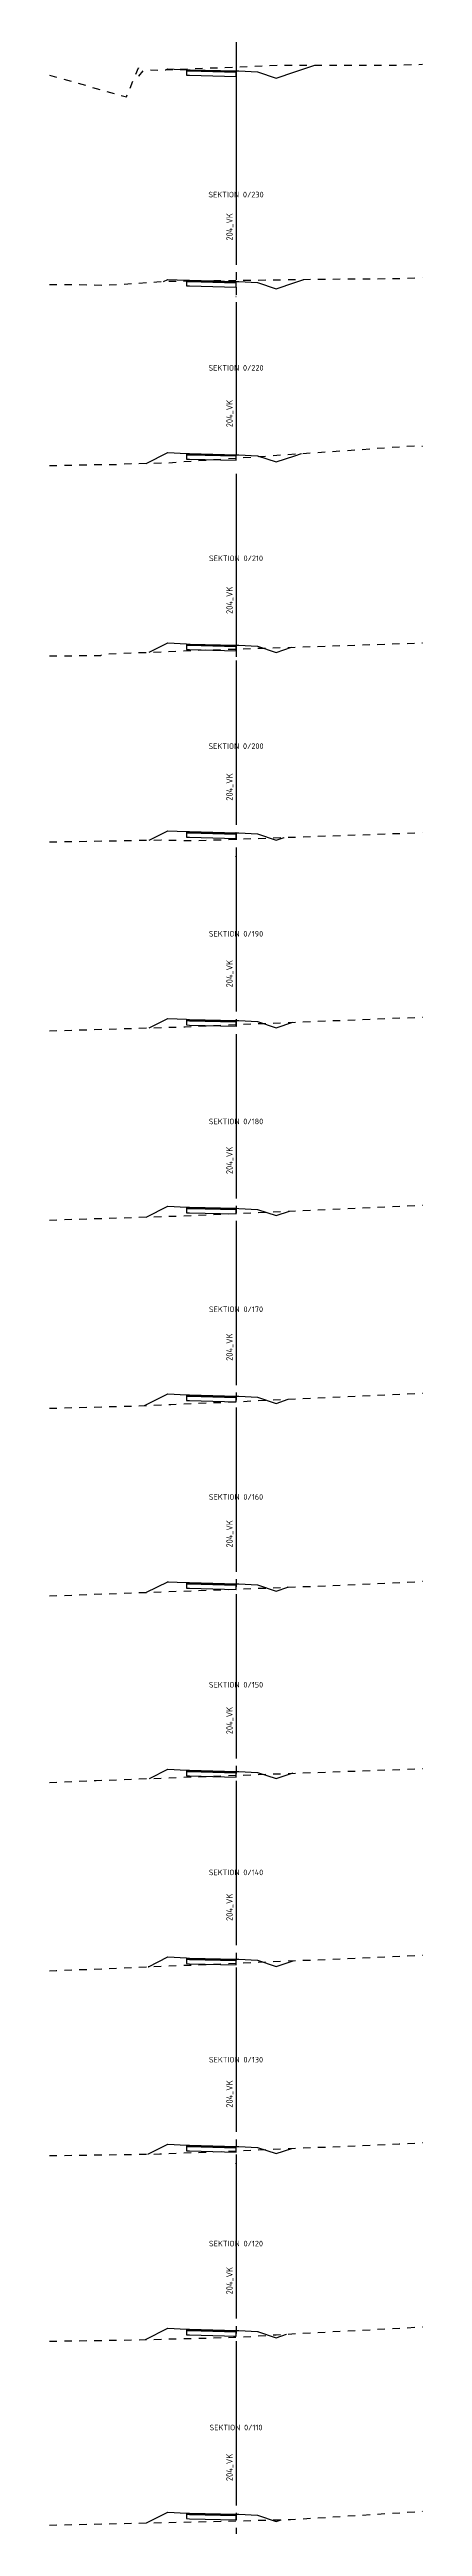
# Model space of a CAD drawing. Header units: metres. Extents: x 117388 to 118308, y 6148643 to 6149172.
# Drawn here: x 117806.2 to 117826.2, y 6148775.8 to 6148908.5 of the extents above; entities that cross this region are included whole.
import ezdxf
from ezdxf.enums import TextEntityAlignment as Align

# ---------------------------------------------------------------- set-up
doc = ezdxf.new("R2010")
doc.units = ezdxf.units.M
doc.header["$LTSCALE"] = 0.4
doc.linetypes.add('CENTRUMLINJE', pattern=[27, 20, -3, 1, -3])
doc.linetypes.add('DASHED_1', pattern=[2, 1, -1])
for name, color, linetype in [('M-37-CL', 1, 'CENTRUMLINJE'), ('M-37-CL_Txt', 1, 'CONTINUOUS'), ('M-37-Mark', 9, 'DASHED_1'), ('M-37-OB_B1', 4, 'CONTINUOUS'), ('M-37-OB_B2', 4, 'CONTINUOUS'), ('M-37-OB_Bi1', 4, 'CONTINUOUS'), ('M-37-OB_Bi2', 4, 'CONTINUOUS'), ('M-37-SektNr', 3, 'CONTINUOUS'), ('M-37-Vag-Overyta', 3, 'CONTINUOUS'), ('M-37-Vag-Slitlager', 4, 'CONTINUOUS'), ('Road_LayerForCsGenerator', 7, 'CONTINUOUS'), ('T19202X', 7, 'CONTINUOUS')]:
    doc.layers.add(name, color=color, linetype=linetype)
doc.layers.add('Non-PlotDot', color=7, linetype='CONTINUOUS', plot=False)
doc.styles.add('P_ISO_30', font='ISO', dxfattribs={"height": 3})

msp = doc.modelspace()

# ---------------------------------------------------------------- linework, layer by layer
at = {"layer": 'M-37-CL'}
for p, q in [((117816.19, 6148923.76), (117816.19, 6148900.76)), ((117816.19, 6148915.76), (117816.19, 6148892.76)), ((117816.19, 6148905.76), (117816.19, 6148882.76)), ((117816.19, 6148894.76), (117816.19, 6148871.76)), ((117816.19, 6148885.76), (117816.19, 6148862.76)), ((117816.19, 6148875.76), (117816.19, 6148852.76)), ((117816.19, 6148865.76), (117816.19, 6148842.76)), ((117816.19, 6148855.76), (117816.19, 6148832.76)), ((117816.19, 6148845.76), (117816.19, 6148822.76)), ((117816.19, 6148835.76), (117816.19, 6148812.76)), ((117816.19, 6148825.76), (117816.19, 6148802.76)), ((117816.19, 6148815.76), (117816.19, 6148792.76)), ((117816.19, 6148805.76), (117816.19, 6148782.76)), ((117816.19, 6148795.76), (117816.19, 6148772.76)), ((117816.19, 6148785.76), (117816.19, 6148762.76))]:
    msp.add_line(p, q, dxfattribs=at)
at = {"layer": 'M-37-Mark', "flags": 128}
for points in [[(117806.19, 6148907.12), (117810.31, 6148905.95), (117810.96, 6148907.51), (117810.98, 6148907.06), (117811.23, 6148907.38), (117811.6, 6148907.4), (117812, 6148907.38), (117812.43, 6148907.4), (117816.19, 6148907.56), (117818.54, 6148907.65), (117824.13, 6148907.65), (117824.78, 6148907.66), (117826.19, 6148907.7)], [(117806.19, 6148895.91), (117807.4, 6148895.91), (117809.22, 6148895.87), (117811.94, 6148896.04), (117812.53, 6148896.08), (117812.77, 6148896.08), (117816.19, 6148896.13), (117822.35, 6148896.21), (117824.58, 6148896.22), (117826.19, 6148896.27)], [(117806.19, 6148886.21), (117808.61, 6148886.26), (117809.09, 6148886.26), (117809.35, 6148886.26), (117809.6, 6148886.26), (117810.1, 6148886.29), (117810.57, 6148886.31), (117812.42, 6148886.35), (117816.19, 6148886.61), (117825.78, 6148887.27), (117826.19, 6148887.25)], [(117806.19, 6148876.01), (117808.93, 6148876.04), (117809.06, 6148876.11), (117814.81, 6148876.34), (117816.19, 6148876.38), (117826.19, 6148876.71)], [(117806.19, 6148866.05), (117812.18, 6148866.16), (117814.01, 6148866.12), (117816.19, 6148866.2), (117826.19, 6148866.55)], [(117806.19, 6148855.93), (117813.47, 6148856.15), (117816.19, 6148856.27), (117817.45, 6148856.32), (117826.19, 6148856.67)], [(117806.19, 6148845.8), (117812.87, 6148846.01), (117816.19, 6148846.15), (117826.19, 6148846.59)], [(117806.19, 6148835.72), (117810.78, 6148835.84), (117812.7, 6148835.92), (117816.19, 6148836.07), (117818.72, 6148836.19), (117826.19, 6148836.52)], [(117806.19, 6148825.67), (117816.19, 6148826.03), (117821.22, 6148826.22), (117826.19, 6148826.45)], [(117806.19, 6148815.68), (117808.7, 6148815.78), (117816.19, 6148816.06), (117826.19, 6148816.42)], [(117806.19, 6148805.59), (117806.55, 6148805.6), (117816.19, 6148806), (117826.19, 6148806.42)], [(117806.19, 6148795.69), (117812.1, 6148795.78), (117816.19, 6148795.95), (117824.94, 6148796.32), (117826.19, 6148796.39)], [(117806.19, 6148785.75), (117810.61, 6148785.82), (117816.05, 6148785.96), (117816.19, 6148785.96), (117818.34, 6148786.1), (117826.19, 6148786.52)], [(117806.19, 6148775.9), (117816.19, 6148776.13), (117819.11, 6148776.2), (117826.19, 6148776.64)]]:
    msp.add_lwpolyline(points, dxfattribs=at)
at = {"layer": 'M-37-OB_B1', "flags": 128}
for points in [[(117812.54, 6148907.46), (117812.54, 6148907.46), (117813.54, 6148907.41), (117813.54, 6148907.34), (117813.69, 6148907.34), (117816.19, 6148907.28), (117816.19, 6148907.32)], [(117812.54, 6148896.18), (117812.54, 6148896.18), (117813.54, 6148896.13), (117813.54, 6148896.06), (117813.69, 6148896.06), (117816.19, 6148896), (117816.19, 6148896.04)], [(117812.54, 6148886.9), (117812.54, 6148886.9), (117813.54, 6148886.85), (117813.54, 6148886.78), (117813.69, 6148886.78), (117816.19, 6148886.72), (117816.19, 6148886.76)], [(117812.54, 6148876.71), (117812.54, 6148876.71), (117813.54, 6148876.66), (117813.54, 6148876.59), (117813.69, 6148876.58), (117816.19, 6148876.52), (117816.19, 6148876.56)], [(117812.54, 6148866.65), (117812.54, 6148866.65), (117813.54, 6148866.6), (117813.54, 6148866.53), (117813.69, 6148866.53), (117816.19, 6148866.46), (117816.19, 6148866.5)], [(117812.54, 6148856.6), (117812.54, 6148856.6), (117813.54, 6148856.55), (117813.54, 6148856.48), (117813.69, 6148856.47), (117816.19, 6148856.41), (117816.19, 6148856.45)], [(117812.54, 6148846.54), (117812.54, 6148846.54), (117813.54, 6148846.49), (117813.54, 6148846.42), (117813.69, 6148846.42), (117816.19, 6148846.36), (117816.19, 6148846.4)], [(117812.54, 6148836.49), (117812.54, 6148836.49), (117813.54, 6148836.44), (117813.54, 6148836.37), (117813.69, 6148836.36), (117816.19, 6148836.3), (117816.19, 6148836.34)], [(117812.54, 6148826.43), (117812.54, 6148826.43), (117813.54, 6148826.38), (117813.54, 6148826.31), (117813.69, 6148826.31), (117816.19, 6148826.25), (117816.19, 6148826.29)], [(117812.54, 6148816.38), (117812.54, 6148816.38), (117813.54, 6148816.33), (117813.54, 6148816.26), (117813.69, 6148816.26), (117816.19, 6148816.19), (117816.19, 6148816.23)], [(117812.54, 6148806.33), (117812.54, 6148806.33), (117813.54, 6148806.28), (117813.54, 6148806.21), (117813.69, 6148806.2), (117816.19, 6148806.14), (117816.19, 6148806.18)], [(117812.54, 6148796.3), (117812.54, 6148796.3), (117813.54, 6148796.25), (117813.54, 6148796.18), (117813.69, 6148796.18), (117816.19, 6148796.11), (117816.19, 6148796.15)], [(117812.54, 6148786.45), (117812.54, 6148786.45), (117813.54, 6148786.4), (117813.54, 6148786.33), (117813.69, 6148786.32), (117816.19, 6148786.26), (117816.19, 6148786.3)], [(117812.54, 6148776.6), (117812.54, 6148776.6), (117813.54, 6148776.55), (117813.54, 6148776.48), (117813.69, 6148776.47), (117816.19, 6148776.41), (117816.19, 6148776.45)]]:
    msp.add_lwpolyline(points, dxfattribs=at)
at = {"layer": 'M-37-OB_B2', "flags": 128}
for points in [[(117812.54, 6148907.46), (117812.54, 6148907.46), (117813.54, 6148907.41), (117813.54, 6148907.11), (117813.69, 6148907.11), (117816.19, 6148907.05), (117816.19, 6148907.28)], [(117812.54, 6148896.18), (117812.54, 6148896.18), (117813.54, 6148896.13), (117813.54, 6148895.83), (117813.69, 6148895.83), (117816.19, 6148895.77), (117816.19, 6148896)], [(117812.54, 6148886.9), (117812.54, 6148886.9), (117813.54, 6148886.85), (117813.54, 6148886.55), (117813.69, 6148886.55), (117816.19, 6148886.49), (117816.19, 6148886.72)], [(117812.54, 6148876.71), (117812.54, 6148876.71), (117813.54, 6148876.66), (117813.54, 6148876.36), (117813.69, 6148876.35), (117816.19, 6148876.29), (117816.19, 6148876.52)], [(117812.54, 6148866.65), (117812.54, 6148866.65), (117813.54, 6148866.6), (117813.54, 6148866.3), (117813.69, 6148866.3), (117816.19, 6148866.23), (117816.19, 6148866.46)], [(117812.54, 6148856.6), (117812.54, 6148856.6), (117813.54, 6148856.55), (117813.54, 6148856.25), (117813.69, 6148856.24), (117816.19, 6148856.18), (117816.19, 6148856.41)], [(117812.54, 6148846.54), (117812.54, 6148846.54), (117813.54, 6148846.49), (117813.54, 6148846.19), (117813.69, 6148846.19), (117816.19, 6148846.13), (117816.19, 6148846.36)], [(117812.54, 6148836.49), (117812.54, 6148836.49), (117813.54, 6148836.44), (117813.54, 6148836.14), (117813.69, 6148836.13), (117816.19, 6148836.07), (117816.19, 6148836.3)], [(117812.54, 6148826.43), (117812.54, 6148826.43), (117813.54, 6148826.38), (117813.54, 6148826.08), (117813.69, 6148826.08), (117816.19, 6148826.02), (117816.19, 6148826.25)], [(117812.54, 6148816.38), (117812.54, 6148816.38), (117813.54, 6148816.33), (117813.54, 6148816.03), (117813.69, 6148816.03), (117816.19, 6148815.96), (117816.19, 6148816.19)], [(117812.54, 6148806.33), (117812.54, 6148806.33), (117813.54, 6148806.28), (117813.54, 6148805.98), (117813.69, 6148805.97), (117816.19, 6148805.91), (117816.19, 6148806.14)], [(117812.54, 6148796.3), (117812.54, 6148796.3), (117813.54, 6148796.25), (117813.54, 6148795.95), (117813.69, 6148795.95), (117816.19, 6148795.88), (117816.19, 6148796.11)], [(117812.54, 6148786.45), (117812.54, 6148786.45), (117813.54, 6148786.4), (117813.54, 6148786.1), (117813.69, 6148786.09), (117816.19, 6148786.03), (117816.19, 6148786.26)], [(117812.54, 6148776.6), (117812.54, 6148776.6), (117813.54, 6148776.55), (117813.54, 6148776.25), (117813.69, 6148776.24), (117816.19, 6148776.18), (117816.19, 6148776.41)]]:
    msp.add_lwpolyline(points, dxfattribs=at)
at = {"layer": 'M-37-OB_Bi1', "flags": 128}
for points in [[(117812.54, 6148907.46), (117812.54, 6148907.46), (117813.54, 6148907.41), (117813.54, 6148907.38), (117813.69, 6148907.38), (117816.19, 6148907.32), (117816.19, 6148907.35)], [(117812.54, 6148896.18), (117812.54, 6148896.18), (117813.54, 6148896.13), (117813.54, 6148896.1), (117813.69, 6148896.1), (117816.19, 6148896.04), (117816.19, 6148896.07)], [(117812.54, 6148886.9), (117812.54, 6148886.9), (117813.54, 6148886.85), (117813.54, 6148886.82), (117813.69, 6148886.82), (117816.19, 6148886.76), (117816.19, 6148886.79)], [(117812.54, 6148876.71), (117812.54, 6148876.71), (117813.54, 6148876.66), (117813.54, 6148876.63), (117813.69, 6148876.62), (117816.19, 6148876.56), (117816.19, 6148876.59)], [(117812.54, 6148866.65), (117812.54, 6148866.65), (117813.54, 6148866.6), (117813.54, 6148866.57), (117813.69, 6148866.57), (117816.19, 6148866.5), (117816.19, 6148866.53)], [(117812.54, 6148856.6), (117812.54, 6148856.6), (117813.54, 6148856.55), (117813.54, 6148856.52), (117813.69, 6148856.51), (117816.19, 6148856.45), (117816.19, 6148856.48)], [(117812.54, 6148846.54), (117812.54, 6148846.54), (117813.54, 6148846.49), (117813.54, 6148846.46), (117813.69, 6148846.46), (117816.19, 6148846.4), (117816.19, 6148846.43)], [(117812.54, 6148836.49), (117812.54, 6148836.49), (117813.54, 6148836.44), (117813.54, 6148836.41), (117813.69, 6148836.4), (117816.19, 6148836.34), (117816.19, 6148836.37)], [(117812.54, 6148826.43), (117812.54, 6148826.43), (117813.54, 6148826.38), (117813.54, 6148826.35), (117813.69, 6148826.35), (117816.19, 6148826.29), (117816.19, 6148826.32)], [(117812.54, 6148816.38), (117812.54, 6148816.38), (117813.54, 6148816.33), (117813.54, 6148816.3), (117813.69, 6148816.3), (117816.19, 6148816.23), (117816.19, 6148816.26)], [(117812.54, 6148806.33), (117812.54, 6148806.33), (117813.54, 6148806.28), (117813.54, 6148806.25), (117813.69, 6148806.24), (117816.19, 6148806.18), (117816.19, 6148806.21)], [(117812.54, 6148796.3), (117812.54, 6148796.3), (117813.54, 6148796.25), (117813.54, 6148796.22), (117813.69, 6148796.22), (117816.19, 6148796.15), (117816.19, 6148796.18)], [(117812.54, 6148786.45), (117812.54, 6148786.45), (117813.54, 6148786.4), (117813.54, 6148786.37), (117813.69, 6148786.36), (117816.19, 6148786.3), (117816.19, 6148786.33)], [(117812.54, 6148776.6), (117812.54, 6148776.6), (117813.54, 6148776.55), (117813.54, 6148776.52), (117813.69, 6148776.51), (117816.19, 6148776.45), (117816.19, 6148776.48)]]:
    msp.add_lwpolyline(points, dxfattribs=at)
at = {"layer": 'M-37-OB_Bi2', "flags": 128}
for points in [[(117812.54, 6148907.46), (117812.54, 6148907.46), (117813.54, 6148907.41), (117813.54, 6148907.38), (117813.69, 6148907.38), (117816.19, 6148907.32), (117816.19, 6148907.35)], [(117812.54, 6148896.18), (117812.54, 6148896.18), (117813.54, 6148896.13), (117813.54, 6148896.1), (117813.69, 6148896.1), (117816.19, 6148896.04), (117816.19, 6148896.07)], [(117812.54, 6148886.9), (117812.54, 6148886.9), (117813.54, 6148886.85), (117813.54, 6148886.82), (117813.69, 6148886.82), (117816.19, 6148886.76), (117816.19, 6148886.79)], [(117812.54, 6148876.71), (117812.54, 6148876.71), (117813.54, 6148876.66), (117813.54, 6148876.63), (117813.69, 6148876.62), (117816.19, 6148876.56), (117816.19, 6148876.59)], [(117812.54, 6148866.65), (117812.54, 6148866.65), (117813.54, 6148866.6), (117813.54, 6148866.57), (117813.69, 6148866.57), (117816.19, 6148866.5), (117816.19, 6148866.53)], [(117812.54, 6148856.6), (117812.54, 6148856.6), (117813.54, 6148856.55), (117813.54, 6148856.52), (117813.69, 6148856.51), (117816.19, 6148856.45), (117816.19, 6148856.48)], [(117812.54, 6148846.54), (117812.54, 6148846.54), (117813.54, 6148846.49), (117813.54, 6148846.46), (117813.69, 6148846.46), (117816.19, 6148846.4), (117816.19, 6148846.43)], [(117812.54, 6148836.49), (117812.54, 6148836.49), (117813.54, 6148836.44), (117813.54, 6148836.41), (117813.69, 6148836.4), (117816.19, 6148836.34), (117816.19, 6148836.37)], [(117812.54, 6148826.43), (117812.54, 6148826.43), (117813.54, 6148826.38), (117813.54, 6148826.35), (117813.69, 6148826.35), (117816.19, 6148826.29), (117816.19, 6148826.32)], [(117812.54, 6148816.38), (117812.54, 6148816.38), (117813.54, 6148816.33), (117813.54, 6148816.3), (117813.69, 6148816.3), (117816.19, 6148816.23), (117816.19, 6148816.26)], [(117812.54, 6148806.33), (117812.54, 6148806.33), (117813.54, 6148806.28), (117813.54, 6148806.25), (117813.69, 6148806.24), (117816.19, 6148806.18), (117816.19, 6148806.21)], [(117812.54, 6148796.3), (117812.54, 6148796.3), (117813.54, 6148796.25), (117813.54, 6148796.22), (117813.69, 6148796.22), (117816.19, 6148796.15), (117816.19, 6148796.18)], [(117812.54, 6148786.45), (117812.54, 6148786.45), (117813.54, 6148786.4), (117813.54, 6148786.37), (117813.69, 6148786.36), (117816.19, 6148786.3), (117816.19, 6148786.33)], [(117812.54, 6148776.6), (117812.54, 6148776.6), (117813.54, 6148776.55), (117813.54, 6148776.52), (117813.69, 6148776.51), (117816.19, 6148776.45), (117816.19, 6148776.48)]]:
    msp.add_lwpolyline(points, dxfattribs=at)
at = {"layer": 'M-37-Vag-Overyta', "flags": 128}
for points in [[(117812.42, 6148907.4), (117812.54, 6148907.46), (117813.54, 6148907.41), (117813.69, 6148907.41), (117816.19, 6148907.35), (117816.34, 6148907.34), (117817.34, 6148907.29), (117818.34, 6148906.96), (117819.34, 6148907.29), (117820.42, 6148907.65)], [(117812.31, 6148896.07), (117812.54, 6148896.18), (117813.54, 6148896.13), (117813.69, 6148896.13), (117816.19, 6148896.07), (117816.34, 6148896.06), (117817.34, 6148896.01), (117818.34, 6148895.68), (117819.34, 6148896.01), (117819.83, 6148896.18)], [(117811.38, 6148886.32), (117812.54, 6148886.9), (117813.54, 6148886.85), (117813.69, 6148886.85), (117816.19, 6148886.79), (117816.34, 6148886.78), (117817.34, 6148886.73), (117818.34, 6148886.4), (117819.34, 6148886.73), (117819.7, 6148886.85)], [(117811.54, 6148876.21), (117812.54, 6148876.71), (117813.54, 6148876.66), (117813.69, 6148876.65), (117816.19, 6148876.59), (117816.34, 6148876.59), (117817.34, 6148876.54), (117818.34, 6148876.2), (117819.17, 6148876.48)], [(117811.53, 6148866.14), (117812.54, 6148866.65), (117813.54, 6148866.6), (117813.69, 6148866.6), (117816.19, 6148866.53), (117816.34, 6148866.53), (117817.34, 6148866.48), (117818.34, 6148866.15), (117818.77, 6148866.29)], [(117811.53, 6148856.09), (117812.54, 6148856.6), (117813.54, 6148856.55), (117813.69, 6148856.54), (117816.19, 6148856.48), (117816.34, 6148856.48), (117817.34, 6148856.43), (117818.34, 6148856.09), (117819.24, 6148856.39)], [(117811.37, 6148845.96), (117812.54, 6148846.54), (117813.54, 6148846.49), (117813.69, 6148846.49), (117816.19, 6148846.43), (117816.34, 6148846.42), (117817.34, 6148846.37), (117818.34, 6148846.04), (117819.06, 6148846.28)], [(117811.29, 6148835.86), (117812.54, 6148836.49), (117813.54, 6148836.44), (117813.69, 6148836.43), (117816.19, 6148836.37), (117816.34, 6148836.37), (117817.34, 6148836.32), (117818.34, 6148835.98), (117818.99, 6148836.2)], [(117811.39, 6148825.86), (117812.54, 6148826.43), (117813.54, 6148826.38), (117813.69, 6148826.38), (117816.19, 6148826.32), (117816.34, 6148826.31), (117817.34, 6148826.26), (117818.34, 6148825.93), (117818.96, 6148826.14)], [(117811.55, 6148815.89), (117812.54, 6148816.38), (117813.54, 6148816.33), (117813.69, 6148816.33), (117816.19, 6148816.26), (117816.34, 6148816.26), (117817.34, 6148816.21), (117818.34, 6148815.88), (117819.21, 6148816.17)], [(117811.49, 6148805.8), (117812.54, 6148806.33), (117813.54, 6148806.28), (117813.69, 6148806.27), (117816.19, 6148806.21), (117816.34, 6148806.21), (117817.34, 6148806.16), (117818.34, 6148805.82), (117819.25, 6148806.13)], [(117811.47, 6148795.77), (117812.54, 6148796.3), (117813.54, 6148796.25), (117813.69, 6148796.25), (117816.19, 6148796.18), (117816.34, 6148796.18), (117817.34, 6148796.13), (117818.34, 6148795.8), (117819.18, 6148796.08)], [(117811.33, 6148785.84), (117812.54, 6148786.45), (117813.54, 6148786.4), (117813.69, 6148786.39), (117816.19, 6148786.33), (117816.34, 6148786.33), (117817.34, 6148786.28), (117818.34, 6148785.94), (117818.9, 6148786.13)], [(117811.39, 6148776.02), (117812.54, 6148776.6), (117813.54, 6148776.55), (117813.69, 6148776.54), (117816.19, 6148776.48), (117816.34, 6148776.48), (117817.34, 6148776.43), (117818.34, 6148776.09), (117818.61, 6148776.19)]]:
    msp.add_lwpolyline(points, dxfattribs=at)
at = {"layer": 'M-37-Vag-Slitlager', "flags": 128}
for points in [[(117812.54, 6148907.46), (117812.54, 6148907.46), (117813.54, 6148907.41), (117813.54, 6148907.38), (117813.69, 6148907.38), (117816.19, 6148907.32), (117816.19, 6148907.35)], [(117812.54, 6148896.18), (117812.54, 6148896.18), (117813.54, 6148896.13), (117813.54, 6148896.1), (117813.69, 6148896.1), (117816.19, 6148896.04), (117816.19, 6148896.07)], [(117812.54, 6148886.9), (117812.54, 6148886.9), (117813.54, 6148886.85), (117813.54, 6148886.82), (117813.69, 6148886.82), (117816.19, 6148886.76), (117816.19, 6148886.79)], [(117812.54, 6148876.71), (117812.54, 6148876.71), (117813.54, 6148876.66), (117813.54, 6148876.63), (117813.69, 6148876.62), (117816.19, 6148876.56), (117816.19, 6148876.59)], [(117812.54, 6148866.65), (117812.54, 6148866.65), (117813.54, 6148866.6), (117813.54, 6148866.57), (117813.69, 6148866.57), (117816.19, 6148866.5), (117816.19, 6148866.53)], [(117812.54, 6148856.6), (117812.54, 6148856.6), (117813.54, 6148856.55), (117813.54, 6148856.52), (117813.69, 6148856.51), (117816.19, 6148856.45), (117816.19, 6148856.48)], [(117812.54, 6148846.54), (117812.54, 6148846.54), (117813.54, 6148846.49), (117813.54, 6148846.46), (117813.69, 6148846.46), (117816.19, 6148846.4), (117816.19, 6148846.43)], [(117812.54, 6148836.49), (117812.54, 6148836.49), (117813.54, 6148836.44), (117813.54, 6148836.41), (117813.69, 6148836.4), (117816.19, 6148836.34), (117816.19, 6148836.37)], [(117812.54, 6148826.43), (117812.54, 6148826.43), (117813.54, 6148826.38), (117813.54, 6148826.35), (117813.69, 6148826.35), (117816.19, 6148826.29), (117816.19, 6148826.32)], [(117812.54, 6148816.38), (117812.54, 6148816.38), (117813.54, 6148816.33), (117813.54, 6148816.3), (117813.69, 6148816.3), (117816.19, 6148816.23), (117816.19, 6148816.26)], [(117812.54, 6148806.33), (117812.54, 6148806.33), (117813.54, 6148806.28), (117813.54, 6148806.25), (117813.69, 6148806.24), (117816.19, 6148806.18), (117816.19, 6148806.21)], [(117812.54, 6148796.3), (117812.54, 6148796.3), (117813.54, 6148796.25), (117813.54, 6148796.22), (117813.69, 6148796.22), (117816.19, 6148796.15), (117816.19, 6148796.18)], [(117812.54, 6148786.45), (117812.54, 6148786.45), (117813.54, 6148786.4), (117813.54, 6148786.37), (117813.69, 6148786.36), (117816.19, 6148786.3), (117816.19, 6148786.33)], [(117812.54, 6148776.6), (117812.54, 6148776.6), (117813.54, 6148776.55), (117813.54, 6148776.52), (117813.69, 6148776.51), (117816.19, 6148776.45), (117816.19, 6148776.48)]]:
    msp.add_lwpolyline(points, dxfattribs=at)
at = {"layer": 'Non-PlotDot'}
for centre in [(117820.42, 6148907.65), (117812.42, 6148907.4), (117812.54, 6148907.46), (117813.54, 6148907.41), (117813.69, 6148907.41), (117816.19, 6148907.35), (117816.34, 6148907.34), (117817.34, 6148907.29), (117818.34, 6148906.96), (117819.34, 6148907.29), (117812.31, 6148896.07), (117812.54, 6148896.18), (117813.54, 6148896.13), (117813.69, 6148896.13), (117816.19, 6148896.07), (117816.34, 6148896.06), (117817.34, 6148896.01), (117818.34, 6148895.68), (117819.34, 6148896.01), (117819.83, 6148896.18), (117812.54, 6148886.9), (117813.54, 6148886.85), (117813.69, 6148886.85), (117816.19, 6148886.79), (117816.34, 6148886.78), (117817.34, 6148886.73), (117818.34, 6148886.4), (117819.34, 6148886.73), (117819.7, 6148886.85), (117811.38, 6148886.32), (117811.54, 6148876.21), (117812.54, 6148876.71), (117813.54, 6148876.66), (117813.69, 6148876.65), (117816.19, 6148876.59), (117816.34, 6148876.59), (117817.34, 6148876.54), (117818.34, 6148876.2), (117819.17, 6148876.48), (117812.54, 6148866.65), (117813.54, 6148866.6), (117813.69, 6148866.6), (117816.19, 6148866.53), (117816.34, 6148866.53), (117817.34, 6148866.48), (117811.53, 6148866.14), (117818.34, 6148866.15), (117818.77, 6148866.29), (117811.53, 6148856.09), (117812.54, 6148856.6), (117813.54, 6148856.55), (117813.69, 6148856.54), (117816.19, 6148856.48), (117816.34, 6148856.48), (117817.34, 6148856.43), (117818.34, 6148856.09), (117819.24, 6148856.39), (117812.54, 6148846.54), (117811.37, 6148845.96), (117813.54, 6148846.49), (117813.69, 6148846.49), (117816.19, 6148846.43), (117816.34, 6148846.42), (117817.34, 6148846.37), (117818.34, 6148846.04), (117819.06, 6148846.28), (117812.54, 6148836.49), (117813.54, 6148836.44), (117813.69, 6148836.43), (117816.19, 6148836.37), (117816.34, 6148836.37), (117817.34, 6148836.32), (117818.34, 6148835.98), (117818.99, 6148836.2), (117811.29, 6148835.86), (117811.39, 6148825.86), (117812.54, 6148826.43), (117813.54, 6148826.38), (117813.69, 6148826.38), (117816.19, 6148826.32), (117816.34, 6148826.31), (117817.34, 6148826.26), (117818.34, 6148825.93), (117818.96, 6148826.14), (117812.54, 6148816.38), (117813.54, 6148816.33), (117813.69, 6148816.33), (117816.19, 6148816.26), (117816.34, 6148816.26), (117817.34, 6148816.21), (117819.21, 6148816.17), (117811.55, 6148815.89), (117818.34, 6148815.88), (117811.49, 6148805.8), (117812.54, 6148806.33), (117813.54, 6148806.28), (117813.69, 6148806.27), (117816.19, 6148806.21), (117816.34, 6148806.21), (117817.34, 6148806.16), (117818.34, 6148805.82), (117819.25, 6148806.13), (117812.54, 6148796.3), (117813.54, 6148796.25), (117813.69, 6148796.25), (117816.19, 6148796.18), (117816.34, 6148796.18), (117817.34, 6148796.13), (117811.47, 6148795.77), (117818.34, 6148795.8), (117819.18, 6148796.08), (117811.33, 6148785.84), (117812.54, 6148786.45), (117813.54, 6148786.4), (117813.69, 6148786.39), (117816.19, 6148786.33), (117816.34, 6148786.33), (117817.34, 6148786.28), (117818.34, 6148785.94), (117818.9, 6148786.13), (117812.54, 6148776.6), (117813.54, 6148776.55), (117813.69, 6148776.54), (117816.19, 6148776.48), (117816.34, 6148776.48), (117817.34, 6148776.43), (117811.39, 6148776.02), (117818.34, 6148776.09), (117818.61, 6148776.19)]:
    msp.add_circle(centre, 0.001, dxfattribs=at)
at = {"layer": 'Road_LayerForCsGenerator'}
for centre in [(117816.19, 6148905.26), (117816.19, 6148895.26), (117816.19, 6148885.26), (117816.19, 6148875.26), (117816.19, 6148865.26), (117816.19, 6148855.26), (117816.19, 6148845.26), (117816.19, 6148835.26), (117816.19, 6148825.26), (117816.19, 6148815.26), (117816.19, 6148805.26), (117816.19, 6148795.26), (117816.19, 6148785.26)]:
    msp.add_circle(centre, 0.001, dxfattribs=at)
at = {"layer": 'T19202X', "color": 7}
for centre in [(117816.19, 6148905.26), (117816.19, 6148895.26), (117816.19, 6148885.26), (117816.19, 6148875.26), (117816.19, 6148865.26), (117816.19, 6148855.26), (117816.19, 6148845.26), (117816.19, 6148835.26), (117816.19, 6148825.26), (117816.19, 6148815.26), (117816.19, 6148805.26), (117816.19, 6148795.26), (117816.19, 6148785.26)]:
    msp.add_circle(centre, 0.001, dxfattribs=at)

# ---------------------------------------------------------------- texts
at = {"layer": 'M-37-CL_Txt', "style": 'P_ISO_30'}
for p in [(117815.84, 6148898.26), (117815.84, 6148888.26), (117815.84, 6148878.26), (117815.84, 6148868.26), (117815.84, 6148858.26), (117815.84, 6148848.26), (117815.84, 6148838.26), (117815.84, 6148828.26), (117815.84, 6148818.26), (117815.84, 6148808.26), (117815.84, 6148798.26), (117815.84, 6148788.26), (117815.84, 6148778.26)]:
    msp.add_text('204_VK', height=0.35, rotation=90.0117, dxfattribs=at).set_placement(p, align=Align.MIDDLE_LEFT)
at = {"layer": 'M-37-SektNr', "style": 'P_ISO_30'}
for s, p in [('SEKTION 0/230', (117816.19, 6148900.57)), ('SEKTION 0/220', (117816.19, 6148891.29)), ('SEKTION 0/210', (117816.19, 6148881.09)), ('SEKTION 0/200', (117816.19, 6148871.03)), ('SEKTION 0/190', (117816.19, 6148860.98)), ('SEKTION 0/180', (117816.19, 6148850.93)), ('SEKTION 0/170', (117816.19, 6148840.87)), ('SEKTION 0/160', (117816.19, 6148830.82)), ('SEKTION 0/150', (117816.19, 6148820.76)), ('SEKTION 0/140', (117816.19, 6148810.71)), ('SEKTION 0/130', (117816.19, 6148800.68)), ('SEKTION 0/120', (117816.19, 6148790.83)), ('SEKTION 0/110', (117816.19, 6148780.98))]:
    msp.add_text(s, height=0.3, dxfattribs=at).set_placement(p, align=Align.CENTER)

doc.saveas('drawing.dxf')
